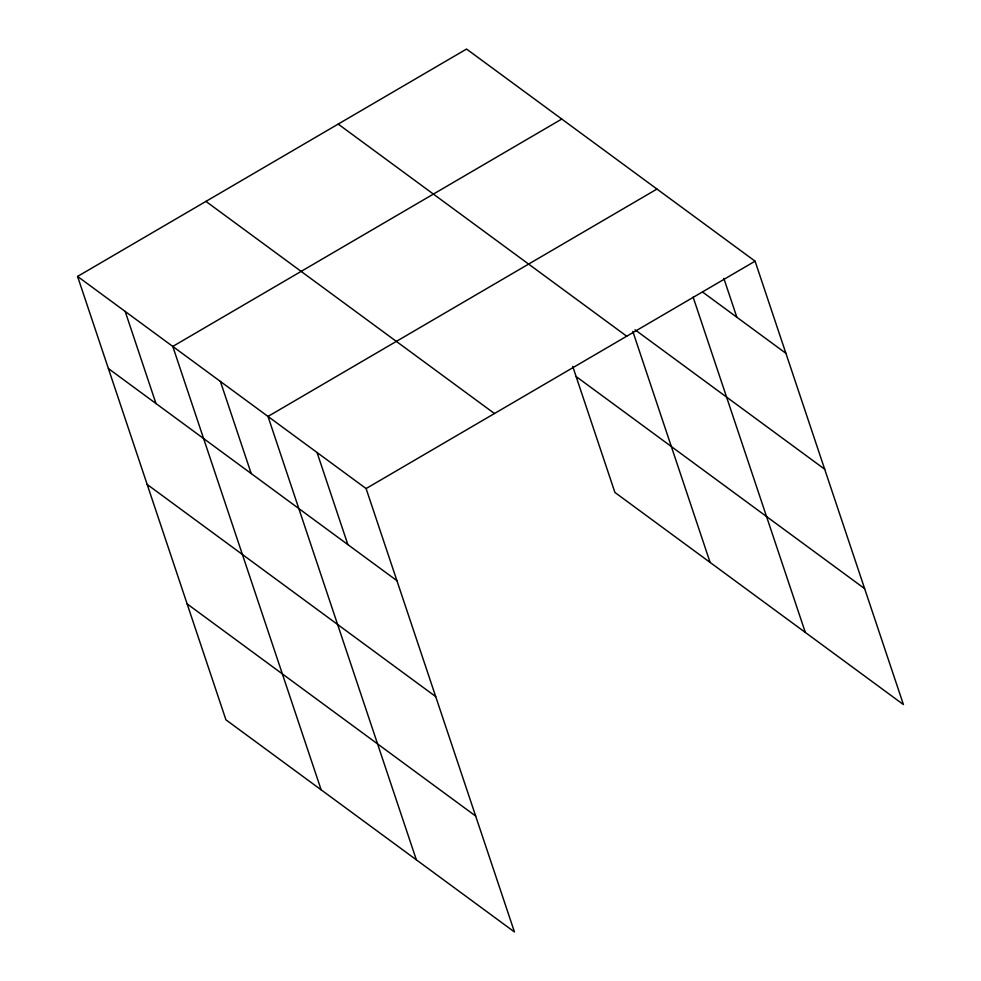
<?xml version="1.0" encoding="UTF-8"?>
<svg xmlns="http://www.w3.org/2000/svg" width="981" height="981" viewBox="0 0 981 981"><rect width="100%" height="100%" fill="white"/><g stroke="black" fill="none" stroke-linecap="round" stroke-linejoin="round"><path stroke-width="1.47" d="M77.573 276.434L366.097 488.563L514.449 931.95L225.924 719.821L77.573 276.434L466.551 49.05L755.076 261.179L903.427 704.566L614.903 492.437L572.745 366.453M561.757 119.057L172.779 346.428L321.143 789.828M656.976 189.051L267.997 416.435L416.349 859.822M366.097 488.563L755.076 261.179M702.506 291.982L785.891 353.295M635.026 329.775L824.69 469.212M338.187 124.084L626.712 336.213M576.117 376.52L864.641 588.649M205.936 201.399L494.461 413.528M108.388 368.537L396.913 580.678M147.175 484.467L435.699 696.596M187.138 603.904L475.662 816.033M723.843 278.371L736.841 317.231M693.126 297.108L805.327 632.451M632.819 331.406L710.121 562.444M317.047 452.499L347.863 544.614M220.394 381.437L251.21 473.553M125.176 311.431L155.991 403.547"/></g></svg>
